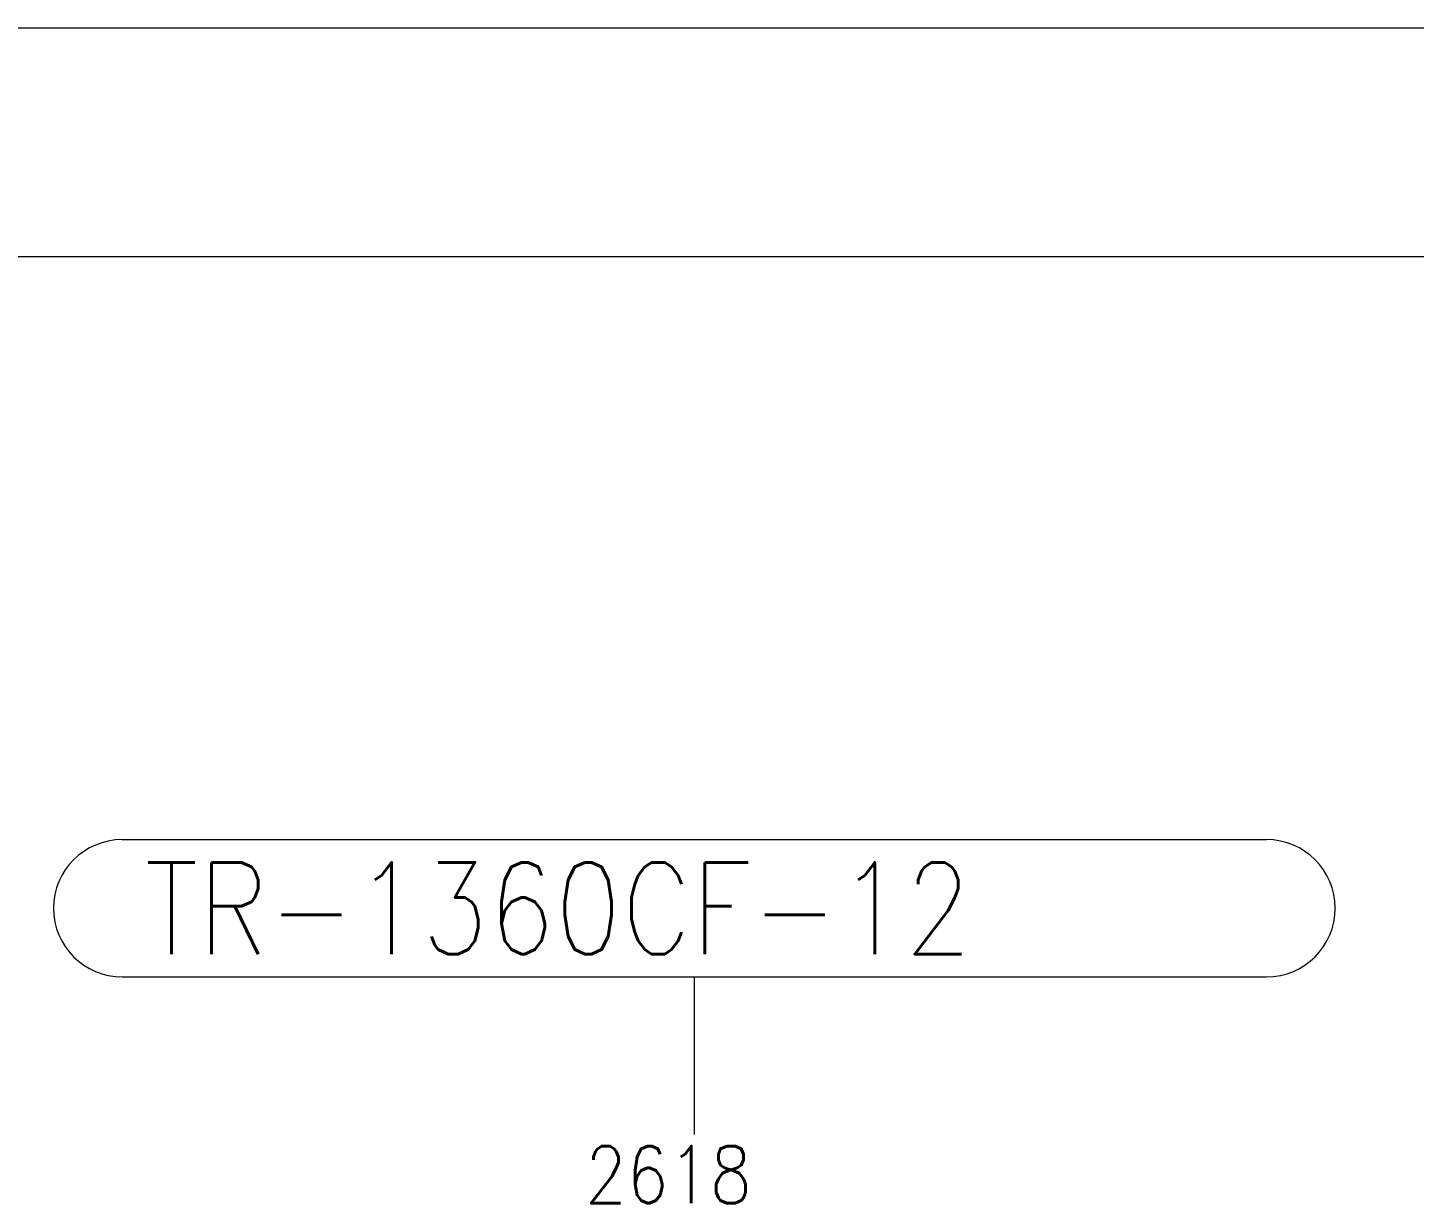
# Model space of a CAD drawing. Header units: millimetres. Extents: x -753 to 90, y 56274 to 56868.
# Drawn here: x -29.1 to 31.5, y 56816.3 to 56867.7 of the extents above; entities that cross this region are included whole.
import ezdxf

# ---------------------------------------------------------------- set-up
doc = ezdxf.new("R2010")
doc.units = ezdxf.units.MM
doc.linetypes.add('XKITLINE00', pattern=[0])
for name, color, linetype, lineweight in [('Cota', 4, 'Continuous', 0), ('Grelha', 4, 'Continuous', 0), ('Outro tipo de objeto', 7, 'Continuous', 0)]:
    doc.layers.add(name, color=color, linetype=linetype, lineweight=lineweight)
doc.styles.add('ROMANS', font='romans__.ttf')

# ---------------------------------------------------------------- blocks, each defined once
blk = doc.blocks.new('*A3')
at = {"layer": 'Grelha', "color": 7, "linetype": 'XKITLINE00', "lineweight": 0}
blk.add_line((0, 56819.343), (0, 56826.235), dxfattribs=at)
at = {"layer": 'Grelha', "color": 1, "style": 'ROMANS', "width": 0.85}
blk.add_text('TR-1360CF-12', height=4, dxfattribs=at).set_placement((-24.021, 56827.235))
blk = doc.blocks.new('*A4')
at = {"layer": 'Grelha', "color": 7, "linetype": 'XKITLINE00', "lineweight": 0}
for p, q in [((-25.021, 56832.235), (25.021, 56832.235)), ((-25.021, 56826.235), (25.021, 56826.235))]:
    blk.add_line(p, q, dxfattribs=at)
for centre, start, end in [((-25.021, 56829.235), 90, 270), ((25.021, 56829.235), 270, 90)]:
    blk.add_arc(centre, 3, start, end, dxfattribs=at)
blk = doc.blocks.new('*A2140')
at = {"layer": 'Cota', "color": 3, "style": 'ROMANS', "width": 0.85}
blk.add_text('2618', height=2.5, rotation=0.00573, dxfattribs=at).set_placement((-4.778, 56816.342))

msp = doc.modelspace()

# ---------------------------------------------------------------- linework, layer by layer
at = {"layer": 'Outro tipo de objeto', "color": 7, "linetype": 'XKITLINE00', "lineweight": 0}
msp.add_line((-750.518, 56867.717), (90.487, 56867.717), dxfattribs=at)
at = {"layer": 'Outro tipo de objeto', "color": 6, "linetype": 'XKITLINE00', "lineweight": 0}
msp.add_line((-725.518, 56857.717), (80.487, 56857.717), dxfattribs=at)

# ---------------------------------------------------------------- block references
at = {"lineweight": 0}
for name in ['*A4', '*A3', '*A2140']:
    msp.add_blockref(name, (0, 0), dxfattribs=at)

doc.saveas('drawing.dxf')
